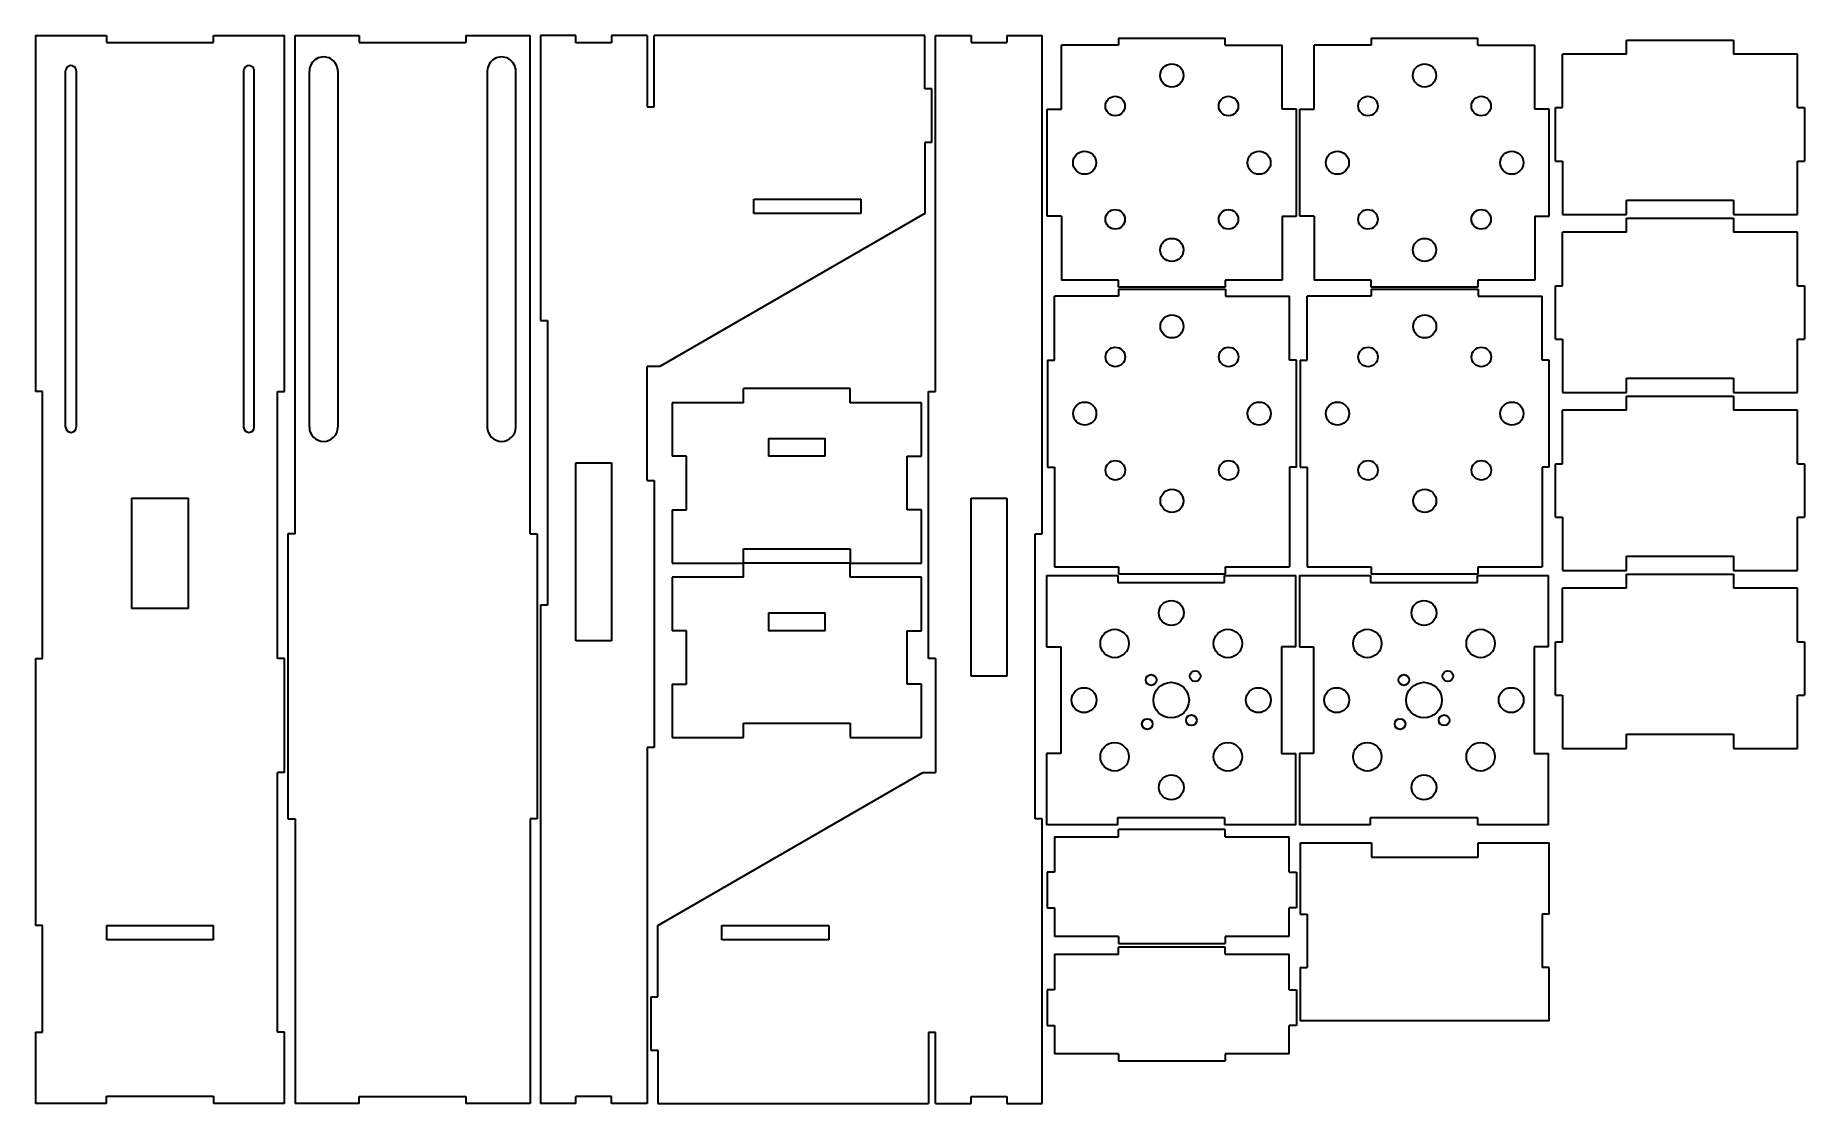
# Model space of a CAD drawing. Extents: x 23 to 520, y 449 to 749.
import ezdxf

# ---------------------------------------------------------------- set-up
doc = ezdxf.new("R2010")
doc.units = 0

msp = doc.modelspace()

# ---------------------------------------------------------------- linework, layer by layer
at = {"color": 7, "lineweight": 35}
for p, q in [((23.126385, 748.951904), (23.126385, 648.951904)), ((23.126385, 748.951904), (43.126385, 748.951904)), ((43.126385, 746.951904), (73.126389, 746.951904)), ((73.126389, 748.951904), (93.126389, 748.951904)), ((93.126389, 648.951904), (93.126389, 748.951904)), ((96.091095, 608.911011), (96.091095, 748.911011)), ((114.091095, 746.911011), (144.091095, 746.911011)), ((162.091095, 608.911011), (162.091095, 748.911011)), ((164.993591, 748.904236), (164.993591, 668.904236)), ((194.993591, 748.904236), (194.993591, 728.904236)), ((272.993591, 748.904236), (196.993591, 748.904236)), ((196.993591, 728.904236), (196.993591, 748.904236)), ((275.99115, 648.92218), (275.99115, 748.92218)), ((305.99115, 608.92218), (305.99115, 748.92218)), ((327.389343, 748.196106), (357.389343, 748.196106)), ((398.389343, 748.196106), (428.389343, 748.196106)), ((470.15741, 747.650818), (500.15741, 747.650818)), ((31.626385, 638.951904), (31.626385, 738.951904)), ((34.626385, 738.951904), (34.626385, 638.951904)), ((81.626389, 738.951904), (81.626389, 638.951904)), ((84.626389, 638.951904), (84.626389, 738.951904)), ((100.091095, 638.911011), (100.091095, 738.911011)), ((108.091095, 738.911011), (108.091095, 638.911011)), ((150.091095, 738.911011), (150.091095, 638.911011)), ((158.091095, 638.911011), (158.091095, 738.911011)), ((307.389343, 698.196106), (307.389343, 728.196106)), ((377.389343, 698.196106), (377.389343, 728.196106)), ((378.389343, 698.196106), (378.389343, 728.196106)), ((448.389343, 698.196106), (448.389343, 728.196106)), ((272.993591, 718.904236), (272.993591, 698.904236)), ((224.993591, 702.904236), (254.993591, 702.904236)), ((470.15741, 702.650818), (500.15741, 702.650818)), ((272.993591, 698.904236), (198.515411, 655.904236)), ((254.993591, 698.904236), (224.993591, 698.904236)), ((470.15741, 697.650818), (500.15741, 697.650818)), ((357.389343, 678.196106), (327.389343, 678.196106)), ((327.425018, 677.713257), (357.425018, 677.713257)), ((428.389343, 678.196106), (398.389343, 678.196106)), ((398.425018, 677.713257), (428.425018, 677.713257)), ((166.993591, 668.904236), (166.993591, 588.904236)), ((307.425018, 657.713257), (307.425018, 627.713257)), ((377.425018, 627.713257), (377.425018, 657.713257)), ((378.425018, 657.713257), (378.425018, 627.713257)), ((448.425018, 627.713257), (448.425018, 657.713257)), ((194.993591, 623.904236), (194.993591, 655.904236)), ((470.15741, 652.650818), (500.15741, 652.650818)), ((25.126385, 573.951904), (25.126385, 648.951904)), ((91.126389, 573.951904), (91.126389, 648.951904)), ((252.045425, 649.733948), (222.045425, 649.733948)), ((273.99115, 573.92218), (273.99115, 648.92218)), ((470.15741, 647.650818), (500.15741, 647.650818)), ((222.045425, 645.733948), (202.045425, 645.733948)), ((174.993591, 578.904236), (174.993591, 628.904236)), ((184.993591, 628.904236), (184.993591, 578.904236)), ((309.425018, 627.713257), (309.425018, 599.713257)), ((375.425018, 627.713257), (375.425018, 599.713257)), ((380.425018, 627.713257), (380.425018, 599.713257)), ((446.425018, 627.713257), (446.425018, 599.713257)), ((196.993591, 623.904236), (196.993591, 548.904236)), ((50.126385, 618.951904), (50.126385, 587.951904)), ((66.126389, 587.951904), (66.126389, 618.951904)), ((285.99115, 568.92218), (285.99115, 618.92218)), ((295.99115, 618.92218), (295.99115, 568.92218)), ((94.091095, 608.911011), (94.091095, 528.911011)), ((164.091095, 608.911011), (164.091095, 528.911011)), ((303.99115, 528.92218), (303.99115, 608.92218)), ((222.045425, 604.733948), (252.045425, 604.733948)), ((470.15741, 602.650818), (500.15741, 602.650818)), ((202.045425, 600.733948), (222.045425, 600.733948)), ((222.045425, 596.733948), (202.045425, 596.733948)), ((252.045425, 600.733948), (222.045425, 600.733948)), ((307.219604, 597.235107), (307.219604, 577.235107)), ((307.219604, 597.235107), (327.219604, 597.235107)), ((327.425018, 597.713257), (357.425018, 597.713257)), ((357.219604, 597.235107), (377.219604, 597.235107)), ((377.219604, 577.235107), (377.219604, 597.235107)), ((378.219604, 597.235107), (378.219604, 577.235107)), ((378.219604, 597.235107), (398.219604, 597.235107)), ((398.425018, 597.713257), (428.425018, 597.713257)), ((428.219604, 597.235107), (448.219604, 597.235107)), ((448.219604, 577.235107), (448.219604, 597.235107)), ((470.15741, 597.650818), (500.15741, 597.650818)), ((327.219604, 595.235107), (357.219604, 595.235107)), ((398.219604, 595.235107), (428.219604, 595.235107)), ((164.993591, 588.904236), (164.993591, 448.904236)), ((311.219604, 577.235107), (311.219604, 547.235107)), ((373.219604, 577.235107), (373.219604, 547.235107)), ((382.219604, 577.235107), (382.219604, 547.235107)), ((444.219604, 577.235107), (444.219604, 547.235107)), ((23.126385, 573.951904), (23.126385, 498.951874)), ((93.126389, 541.951904), (93.126389, 573.951904)), ((275.99115, 573.92218), (275.99115, 541.92218)), ((202.045425, 551.733948), (222.045425, 551.733948)), ((222.045425, 555.733948), (252.045425, 555.733948)), ((470.15741, 552.650818), (500.15741, 552.650818)), ((194.993591, 548.904236), (194.993591, 448.904236)), ((307.219604, 547.235107), (307.219604, 527.235107)), ((377.219604, 527.235107), (377.219604, 547.235107)), ((378.219604, 547.235107), (378.219604, 527.235107)), ((448.219604, 527.235107), (448.219604, 547.235107)), ((91.126389, 468.951874), (91.126389, 541.951904)), ((197.991135, 498.92218), (272.46933, 541.92218)), ((96.091095, 528.911011), (96.091095, 448.911011)), ((162.091095, 528.911011), (162.091095, 448.911011)), ((305.99115, 448.92218), (305.99115, 528.92218)), ((327.219604, 527.235107), (307.219604, 527.235107)), ((327.219604, 529.235107), (357.219604, 529.235107)), ((377.219604, 527.235107), (357.219604, 527.235107)), ((398.219604, 527.235107), (378.219604, 527.235107)), ((398.219604, 529.235107), (428.219604, 529.235107)), ((448.219604, 527.235107), (428.219604, 527.235107)), ((357.39035, 525.87793), (327.39035, 525.87793)), ((378.436005, 522.159485), (378.436005, 502.159485)), ((378.436005, 522.159485), (398.436005, 522.159485)), ((428.436005, 522.159485), (448.436005, 522.159485)), ((448.436005, 502.159485), (448.436005, 522.159485)), ((398.436005, 518.159485), (428.436005, 518.159485)), ((25.126385, 468.951874), (25.126385, 498.951874)), ((43.126385, 498.951874), (73.126389, 498.951874)), ((197.991135, 478.92218), (197.991135, 498.92218)), ((215.991135, 498.92218), (245.991135, 498.92218)), ((73.126389, 494.951874), (43.126385, 494.951874)), ((245.991135, 494.92218), (215.991135, 494.92218)), ((327.39035, 493.877899), (357.39035, 493.877899)), ((357.39035, 492.877899), (327.39035, 492.877899)), ((23.126385, 468.951874), (23.126385, 448.951874)), ((93.126389, 448.951874), (93.126389, 468.951874)), ((273.99115, 468.92218), (273.99115, 448.92218)), ((275.99115, 448.92218), (275.99115, 468.92218)), ((448.436005, 472.159485), (378.436005, 472.159485)), ((327.39035, 460.877899), (357.39035, 460.877899)), ((43.126385, 448.951874), (23.126385, 448.951874)), ((43.126385, 450.951874), (73.126389, 450.951874)), ((93.126389, 448.951874), (73.126389, 448.951874)), ((114.091095, 450.911011), (144.091095, 450.911011)), ((197.991135, 448.92218), (273.99115, 448.92218))]:
    msp.add_line(p, q, dxfattribs=at)
at = {"color": 7, "lineweight": 35, "ltscale": 0.05}
for p, q in [((43.126385, 748.951904), (43.126385, 746.951904)), ((73.126389, 746.951904), (73.126389, 748.951904)), ((114.091095, 748.911011), (114.091095, 746.911011)), ((144.091095, 748.911011), (144.091095, 746.911011)), ((174.993591, 746.904236), (174.993591, 748.904236)), ((184.993591, 748.904236), (184.993591, 746.904236)), ((285.99115, 748.92218), (285.99115, 746.92218)), ((295.99115, 748.92218), (295.99115, 746.92218)), ((327.389343, 748.196106), (327.389343, 746.196106)), ((357.389343, 746.196106), (357.389343, 748.196106)), ((398.389343, 748.196106), (398.389343, 746.196106)), ((428.389343, 746.196106), (428.389343, 748.196106)), ((274.993591, 733.904236), (272.993591, 733.904236)), ((194.993591, 728.904236), (196.993591, 728.904236)), ((450.15741, 728.650818), (452.15741, 728.650818)), ((518.15741, 728.650818), (520.15741, 728.650818)), ((274.993591, 718.904236), (272.993591, 718.904236)), ((450.15741, 713.650818), (452.15741, 713.650818)), ((518.15741, 713.650818), (520.15741, 713.650818)), ((327.389343, 678.196106), (327.389343, 680.196106)), ((327.425018, 677.713257), (327.425018, 675.713257)), ((357.389343, 680.196106), (357.389343, 678.196106)), ((357.425018, 677.713257), (357.425018, 675.713257)), ((398.389343, 678.196106), (398.389343, 680.196106)), ((398.425018, 677.713257), (398.425018, 675.713257)), ((428.389343, 680.196106), (428.389343, 678.196106)), ((428.425018, 677.713257), (428.425018, 675.713257)), ((450.15741, 678.650818), (452.15741, 678.650818)), ((518.15741, 678.650818), (520.15741, 678.650818)), ((164.993591, 668.904236), (166.993591, 668.904236)), ((450.15741, 663.650818), (452.15741, 663.650818)), ((518.15741, 663.650818), (520.15741, 663.650818)), ((307.425018, 657.713257), (309.425018, 657.713257)), ((377.425018, 657.713257), (375.425018, 657.713257)), ((378.425018, 657.713257), (380.425018, 657.713257)), ((448.425018, 657.713257), (446.425018, 657.713257)), ((25.126385, 648.951904), (23.126385, 648.951904)), ((91.126389, 648.951904), (93.126389, 648.951904)), ((273.99115, 648.92218), (275.99115, 648.92218)), ((307.425018, 627.713257), (309.425018, 627.713257)), ((377.425018, 627.713257), (375.425018, 627.713257)), ((378.425018, 627.713257), (380.425018, 627.713257)), ((448.425018, 627.713257), (446.425018, 627.713257)), ((450.15741, 628.650818), (452.15741, 628.650818)), ((518.15741, 628.650818), (520.15741, 628.650818)), ((194.993591, 623.904236), (196.993591, 623.904236)), ((450.15741, 613.650818), (452.15741, 613.650818)), ((518.15741, 613.650818), (520.15741, 613.650818)), ((96.091095, 608.911011), (94.091095, 608.911011)), ((162.091095, 608.911011), (164.091095, 608.911011)), ((303.99115, 608.92218), (305.99115, 608.92218)), ((327.219604, 597.235107), (327.219604, 595.235107)), ((327.425018, 599.713257), (327.425018, 597.713257)), ((357.219604, 595.235107), (357.219604, 597.235107)), ((357.425018, 597.713257), (357.425018, 599.713257)), ((398.219604, 597.235107), (398.219604, 595.235107)), ((398.425018, 599.713257), (398.425018, 597.713257)), ((428.219604, 595.235107), (428.219604, 597.235107)), ((428.425018, 597.713257), (428.425018, 599.713257)), ((166.993591, 588.904236), (164.993591, 588.904236)), ((450.15741, 578.650818), (452.15741, 578.650818)), ((518.15741, 578.650818), (520.15741, 578.650818)), ((23.126385, 573.951904), (25.126385, 573.951904)), ((93.126389, 573.951904), (91.126389, 573.951904)), ((275.99115, 573.92218), (273.99115, 573.92218)), ((450.15741, 563.650818), (452.15741, 563.650818)), ((518.15741, 563.650818), (520.15741, 563.650818)), ((196.993591, 548.904236), (194.993591, 548.904236)), ((93.126389, 541.951904), (91.126389, 541.951904)), ((94.091095, 528.911011), (96.091095, 528.911011)), ((164.091095, 528.911011), (162.091095, 528.911011)), ((305.99115, 528.92218), (303.99115, 528.92218)), ((327.219604, 527.235107), (327.219604, 529.235107)), ((357.219604, 529.235107), (357.219604, 527.235107)), ((398.219604, 527.235107), (398.219604, 529.235107)), ((428.219604, 529.235107), (428.219604, 527.235107)), ((327.39035, 523.87793), (327.39035, 525.87793)), ((357.39035, 523.87793), (357.39035, 525.87793)), ((309.39035, 513.87793), (307.39035, 513.87793)), ((375.39035, 513.87793), (377.39035, 513.87793)), ((307.39035, 503.877899), (309.39035, 503.877899)), ((377.39035, 503.877899), (375.39035, 503.877899)), ((378.436005, 502.159485), (380.436005, 502.159485)), ((448.436005, 502.159485), (446.436005, 502.159485)), ((25.126385, 498.951874), (23.126385, 498.951874)), ((327.39035, 495.877899), (327.39035, 493.877899)), ((327.39035, 490.877899), (327.39035, 492.877899)), ((357.39035, 495.877899), (357.39035, 493.877899)), ((357.39035, 490.877899), (357.39035, 492.877899)), ((378.436005, 487.159485), (380.436005, 487.159485)), ((448.436005, 487.159485), (446.436005, 487.159485)), ((195.991135, 478.92218), (197.991135, 478.92218)), ((309.39035, 480.877899), (307.39035, 480.877899)), ((375.39035, 480.877899), (377.39035, 480.877899)), ((23.126385, 468.951874), (25.126385, 468.951874)), ((93.126389, 468.951874), (91.126389, 468.951874)), ((275.99115, 468.92218), (273.99115, 468.92218)), ((307.39035, 470.877899), (309.39035, 470.877899)), ((377.39035, 470.877899), (375.39035, 470.877899)), ((195.991135, 463.92218), (197.991135, 463.92218)), ((327.39035, 462.877899), (327.39035, 460.877899)), ((357.39035, 462.877899), (357.39035, 460.877899)), ((43.126385, 448.951874), (43.126385, 450.951874)), ((73.126389, 450.951874), (73.126389, 448.951874)), ((114.091095, 448.911011), (114.091095, 450.911011)), ((144.091095, 450.911011), (144.091095, 448.911011)), ((174.993591, 448.904236), (174.993591, 450.904236)), ((184.993591, 448.904236), (184.993591, 450.904236)), ((285.99115, 448.92218), (285.99115, 450.92218)), ((295.99115, 450.92218), (295.99115, 448.92218))]:
    msp.add_line(p, q, dxfattribs=at)
at = {"color": 7, "lineweight": 35, "ltscale": 0.45}
for p, q in [((96.091095, 748.911011), (114.091095, 748.911011)), ((144.091095, 748.911011), (162.091095, 748.911011)), ((311.389343, 728.196106), (311.389343, 746.196106)), ((373.389343, 728.196106), (373.389343, 746.196106)), ((382.389343, 728.196106), (382.389343, 746.196106)), ((444.389343, 728.196106), (444.389343, 746.196106)), ((470.15741, 743.650818), (452.15741, 743.650818)), ((518.15741, 743.650818), (500.15741, 743.650818)), ((311.389343, 698.196106), (311.389343, 680.196106)), ((373.389343, 698.196106), (373.389343, 680.196106)), ((382.389343, 698.196106), (382.389343, 680.196106)), ((444.389343, 698.196106), (444.389343, 680.196106)), ((452.15741, 698.650818), (470.15741, 698.650818)), ((500.15741, 698.650818), (518.15741, 698.650818)), ((470.15741, 693.650818), (452.15741, 693.650818)), ((518.15741, 693.650818), (500.15741, 693.650818)), ((327.425018, 675.713257), (309.425018, 675.713257)), ((309.425018, 657.713257), (309.425018, 675.713257)), ((357.425018, 675.713257), (375.425018, 675.713257)), ((375.425018, 657.713257), (375.425018, 675.713257)), ((398.425018, 675.713257), (380.425018, 675.713257)), ((380.425018, 657.713257), (380.425018, 675.713257)), ((428.425018, 675.713257), (446.425018, 675.713257)), ((446.425018, 657.713257), (446.425018, 675.713257)), ((452.15741, 648.650818), (470.15741, 648.650818)), ((500.15741, 648.650818), (518.15741, 648.650818)), ((470.15741, 643.650818), (452.15741, 643.650818)), ((518.15741, 643.650818), (500.15741, 643.650818)), ((309.425018, 599.713257), (327.425018, 599.713257)), ((357.425018, 599.713257), (375.425018, 599.713257)), ((380.425018, 599.713257), (398.425018, 599.713257)), ((428.425018, 599.713257), (446.425018, 599.713257)), ((452.15741, 598.650818), (470.15741, 598.650818)), ((500.15741, 598.650818), (518.15741, 598.650818)), ((470.15741, 593.650818), (452.15741, 593.650818)), ((518.15741, 593.650818), (500.15741, 593.650818)), ((452.15741, 548.650818), (470.15741, 548.650818)), ((500.15741, 548.650818), (518.15741, 548.650818)), ((309.39035, 523.87793), (327.39035, 523.87793)), ((357.39035, 523.87793), (375.39035, 523.87793)), ((327.39035, 495.877899), (309.39035, 495.877899)), ((375.39035, 495.877899), (357.39035, 495.877899)), ((309.39035, 490.877899), (327.39035, 490.877899)), ((357.39035, 490.877899), (375.39035, 490.877899)), ((327.39035, 462.877899), (309.39035, 462.877899)), ((375.39035, 462.877899), (357.39035, 462.877899)), ((114.091095, 448.911011), (96.091095, 448.911011)), ((162.091095, 448.911011), (144.091095, 448.911011))]:
    msp.add_line(p, q, dxfattribs=at)
at = {"color": 7, "lineweight": 35, "ltscale": 0.25}
for p, q in [((174.993591, 748.904236), (164.993591, 748.904236)), ((184.993591, 746.904236), (174.993591, 746.904236)), ((194.993591, 748.904236), (184.993591, 748.904236)), ((275.99115, 748.92218), (285.99115, 748.92218)), ((285.99115, 746.92218), (295.99115, 746.92218)), ((295.99115, 748.92218), (305.99115, 748.92218)), ((174.993591, 628.904236), (184.993591, 628.904236)), ((285.99115, 618.92218), (295.99115, 618.92218)), ((184.993591, 578.904236), (174.993591, 578.904236)), ((295.99115, 568.92218), (285.99115, 568.92218)), ((309.39035, 523.87793), (309.39035, 513.87793)), ((375.39035, 513.87793), (375.39035, 523.87793)), ((309.39035, 490.877899), (309.39035, 480.877899)), ((375.39035, 480.877899), (375.39035, 490.877899)), ((307.39035, 480.877899), (307.39035, 470.877899)), ((377.39035, 480.877899), (377.39035, 470.877899)), ((174.993591, 448.904236), (164.993591, 448.904236)), ((184.993591, 450.904236), (174.993591, 450.904236)), ((194.993591, 448.904236), (184.993591, 448.904236)), ((275.99115, 448.92218), (285.99115, 448.92218)), ((285.99115, 450.92218), (295.99115, 450.92218)), ((295.99115, 448.92218), (305.99115, 448.92218))]:
    msp.add_line(p, q, dxfattribs=at)
at = {"color": 7, "lineweight": 35, "ltscale": 0.375}
for p, q in [((272.993591, 733.904236), (272.993591, 748.904236)), ((452.15741, 728.650818), (452.15741, 743.650818)), ((518.15741, 728.650818), (518.15741, 743.650818)), ((274.993591, 718.904236), (274.993591, 733.904236)), ((450.15741, 713.650818), (450.15741, 728.650818)), ((520.15741, 728.650818), (520.15741, 713.650818)), ((452.15741, 713.650818), (452.15741, 698.650818)), ((518.15741, 698.650818), (518.15741, 713.650818)), ((452.15741, 678.650818), (452.15741, 693.650818)), ((518.15741, 678.650818), (518.15741, 693.650818)), ((450.15741, 663.650818), (450.15741, 678.650818)), ((520.15741, 678.650818), (520.15741, 663.650818)), ((452.15741, 663.650818), (452.15741, 648.650818)), ((518.15741, 648.650818), (518.15741, 663.650818)), ((202.045425, 645.733948), (202.045425, 630.733948)), ((272.04541, 630.733948), (272.04541, 645.733948)), ((452.15741, 628.650818), (452.15741, 643.650818)), ((518.15741, 628.650818), (518.15741, 643.650818)), ((206.045425, 615.733948), (206.045425, 630.733948)), ((268.04541, 615.733948), (268.04541, 630.733948)), ((450.15741, 613.650818), (450.15741, 628.650818)), ((520.15741, 628.650818), (520.15741, 613.650818)), ((202.045425, 615.733948), (202.045425, 600.733948)), ((272.04541, 600.733948), (272.04541, 615.733948)), ((452.15741, 613.650818), (452.15741, 598.650818)), ((518.15741, 598.650818), (518.15741, 613.650818)), ((202.045425, 596.733948), (202.045425, 581.733948)), ((272.04541, 581.733948), (272.04541, 596.733948)), ((452.15741, 578.650818), (452.15741, 593.650818)), ((518.15741, 578.650818), (518.15741, 593.650818)), ((206.045425, 566.733948), (206.045425, 581.733948)), ((268.04541, 566.733948), (268.04541, 581.733948)), ((450.15741, 563.650818), (450.15741, 578.650818)), ((520.15741, 578.650818), (520.15741, 563.650818)), ((202.045425, 566.733948), (202.045425, 551.733948)), ((272.04541, 551.733948), (272.04541, 566.733948)), ((452.15741, 563.650818), (452.15741, 548.650818)), ((518.15741, 548.650818), (518.15741, 563.650818)), ((380.436005, 502.159485), (380.436005, 487.159485)), ((446.436005, 502.159485), (446.436005, 487.159485)), ((378.436005, 487.159485), (378.436005, 472.159485)), ((448.436005, 472.159485), (448.436005, 487.159485)), ((195.991135, 478.92218), (195.991135, 463.92218)), ((197.991135, 463.92218), (197.991135, 448.92218))]:
    msp.add_line(p, q, dxfattribs=at)
at = {"color": 7, "lineweight": 35, "ltscale": 0.4}
for p, q in [((327.389343, 746.196106), (311.389343, 746.196106)), ((357.389343, 746.196106), (373.389343, 746.196106)), ((398.389343, 746.196106), (382.389343, 746.196106)), ((428.389343, 746.196106), (444.389343, 746.196106)), ((327.389343, 680.196106), (311.389343, 680.196106)), ((373.389343, 680.196106), (357.389343, 680.196106)), ((398.389343, 680.196106), (382.389343, 680.196106)), ((444.389343, 680.196106), (428.389343, 680.196106)), ((229.045425, 635.733948), (245.045425, 635.733948)), ((245.045425, 630.733948), (229.045425, 630.733948)), ((50.126385, 618.951904), (66.126389, 618.951904)), ((66.126389, 587.951904), (50.126385, 587.951904)), ((229.045425, 586.733948), (245.045425, 586.733948)), ((245.045425, 581.733948), (229.045425, 581.733948))]:
    msp.add_line(p, q, dxfattribs=at)
at = {"color": 7, "lineweight": 35, "ltscale": 0.1}
for p, q in [((470.15741, 743.650818), (470.15741, 747.650818)), ((500.15741, 747.650818), (500.15741, 743.650818)), ((307.389343, 728.196106), (311.389343, 728.196106)), ((377.389343, 728.196106), (373.389343, 728.196106)), ((378.389343, 728.196106), (382.389343, 728.196106)), ((448.389343, 728.196106), (444.389343, 728.196106)), ((224.993591, 698.904236), (224.993591, 702.904236)), ((254.993591, 702.904236), (254.993591, 698.904236)), ((470.15741, 698.650818), (470.15741, 702.650818)), ((500.15741, 702.650818), (500.15741, 698.650818)), ((311.389343, 698.196106), (307.389343, 698.196106)), ((373.389343, 698.196106), (377.389343, 698.196106)), ((382.389343, 698.196106), (378.389343, 698.196106)), ((444.389343, 698.196106), (448.389343, 698.196106)), ((470.15741, 693.650818), (470.15741, 697.650818)), ((500.15741, 697.650818), (500.15741, 693.650818)), ((470.15741, 648.650818), (470.15741, 652.650818)), ((500.15741, 652.650818), (500.15741, 648.650818)), ((222.045425, 645.733948), (222.045425, 649.733948)), ((252.045425, 645.733948), (252.045425, 649.733948)), ((470.15741, 643.650818), (470.15741, 647.650818)), ((500.15741, 647.650818), (500.15741, 643.650818)), ((206.045425, 630.733948), (202.045425, 630.733948)), ((268.04541, 630.733948), (272.04541, 630.733948)), ((202.045425, 615.733948), (206.045425, 615.733948)), ((272.04541, 615.733948), (268.04541, 615.733948)), ((222.045425, 600.733948), (222.045425, 604.733948)), ((252.045425, 604.733948), (252.045425, 600.733948)), ((470.15741, 598.650818), (470.15741, 602.650818)), ((500.15741, 602.650818), (500.15741, 598.650818)), ((222.045425, 596.733948), (222.045425, 600.733948)), ((252.045425, 596.733948), (252.045425, 600.733948)), ((470.15741, 593.650818), (470.15741, 597.650818)), ((500.15741, 597.650818), (500.15741, 593.650818)), ((206.045425, 581.733948), (202.045425, 581.733948)), ((268.04541, 581.733948), (272.04541, 581.733948)), ((307.219604, 577.235107), (311.219604, 577.235107)), ((377.219604, 577.235107), (373.219604, 577.235107)), ((378.219604, 577.235107), (382.219604, 577.235107)), ((448.219604, 577.235107), (444.219604, 577.235107)), ((202.045425, 566.733948), (206.045425, 566.733948)), ((272.04541, 566.733948), (268.04541, 566.733948)), ((222.045425, 551.733948), (222.045425, 555.733948)), ((252.045425, 555.733948), (252.045425, 551.733948)), ((470.15741, 548.650818), (470.15741, 552.650818)), ((500.15741, 552.650818), (500.15741, 548.650818)), ((311.219604, 547.235107), (307.219604, 547.235107)), ((373.219604, 547.235107), (377.219604, 547.235107)), ((382.219604, 547.235107), (378.219604, 547.235107)), ((444.219604, 547.235107), (448.219604, 547.235107)), ((398.436005, 522.159485), (398.436005, 518.159485)), ((428.436005, 518.159485), (428.436005, 522.159485)), ((43.126385, 498.951874), (43.126385, 494.951874)), ((73.126389, 494.951874), (73.126389, 498.951874)), ((215.991135, 494.92218), (215.991135, 498.92218)), ((245.991135, 498.92218), (245.991135, 494.92218))]:
    msp.add_line(p, q, dxfattribs=at)
at = {"color": 7, "lineweight": 35, "ltscale": 0.088046}
for p, q in [((198.515411, 655.904236), (194.993591, 655.904236)), ((272.46933, 541.92218), (275.99115, 541.92218))]:
    msp.add_line(p, q, dxfattribs=at)
at = {"color": 7, "lineweight": 35, "ltscale": 0.5}
for p, q in [((272.04541, 645.733948), (252.045425, 645.733948)), ((252.045425, 600.733948), (272.04541, 600.733948)), ((272.04541, 596.733948), (252.045425, 596.733948)), ((252.045425, 551.733948), (272.04541, 551.733948))]:
    msp.add_line(p, q, dxfattribs=at)
at = {"color": 7, "lineweight": 35, "ltscale": 0.125}
for p, q in [((229.045425, 635.733948), (229.045425, 630.733948)), ((245.045425, 630.733948), (245.045425, 635.733948)), ((229.045425, 586.733948), (229.045425, 581.733948)), ((245.045425, 581.733948), (245.045425, 586.733948))]:
    msp.add_line(p, q, dxfattribs=at)
at = {"color": 7, "lineweight": 35, "ltscale": 0.250001}
for p, q in [((307.39035, 513.87793), (307.39035, 503.877899)), ((377.39035, 513.87793), (377.39035, 503.877899))]:
    msp.add_line(p, q, dxfattribs=at)
at = {"color": 7, "lineweight": 35, "ltscale": 0.2}
for p, q in [((309.39035, 503.877899), (309.39035, 495.877899)), ((375.39035, 495.877899), (375.39035, 503.877899)), ((309.39035, 470.877899), (309.39035, 462.877899)), ((375.39035, 462.877899), (375.39035, 470.877899))]:
    msp.add_line(p, q, dxfattribs=at)
at = {"color": 7, "lineweight": 35}
for centre, radius in [((342.389343, 737.696106), 3.25), ((413.389343, 737.696106), 3.25), ((326.479431, 729.106018), 2.75), ((358.299255, 729.106018), 2.75), ((397.479431, 729.106018), 2.75), ((429.299255, 729.106018), 2.75), ((317.889343, 713.196106), 3.25), ((366.889343, 713.196106), 3.25), ((388.889343, 713.196106), 3.25), ((437.889343, 713.196106), 3.25), ((326.479431, 697.286194), 2.75), ((358.299255, 697.286194), 2.75), ((397.479431, 697.286194), 2.75), ((429.299255, 697.286194), 2.75), ((342.389343, 688.696106), 3.25), ((413.389343, 688.696106), 3.25), ((342.425018, 667.213257), 3.25), ((413.425018, 667.213257), 3.25), ((326.515106, 658.623169), 2.75), ((358.33493, 658.623169), 2.75), ((397.515106, 658.623169), 2.75), ((429.33493, 658.623169), 2.75), ((317.925018, 642.713257), 3.25), ((366.925018, 642.713257), 3.25), ((388.925018, 642.713257), 3.25), ((437.925018, 642.713257), 3.25), ((326.515106, 626.803345), 2.75), ((358.33493, 626.803345), 2.75), ((397.515106, 626.803345), 2.75), ((429.33493, 626.803345), 2.75), ((342.425018, 618.213257), 3.25), ((413.425018, 618.213257), 3.25), ((342.219604, 586.735107), 3.5), ((413.219604, 586.735107), 3.5), ((326.309692, 578.14502), 4), ((358.129517, 578.14502), 4), ((397.309692, 578.14502), 4), ((429.129517, 578.14502), 4), ((336.562744, 567.891968), 1.5), ((342.219604, 562.235107), 5), ((348.937134, 568.952637), 1.5), ((407.562744, 567.891968), 1.5), ((413.219604, 562.235107), 5), ((419.937134, 568.952637), 1.5), ((317.719604, 562.235107), 3.5), ((366.719604, 562.235107), 3.5), ((388.719604, 562.235107), 3.5), ((437.719604, 562.235107), 3.5), ((335.502075, 555.517578), 1.5), ((347.876465, 556.578247), 1.5), ((406.502075, 555.517578), 1.5), ((418.876465, 556.578247), 1.5), ((326.309692, 546.325195), 4), ((358.129517, 546.325195), 4), ((397.309692, 546.325195), 4), ((429.129517, 546.325195), 4), ((342.219604, 537.735107), 3.5), ((413.219604, 537.735107), 3.5)]:
    msp.add_circle(centre, radius, dxfattribs=at)
for centre, radius, start, end in [((104.091095, 738.911011), 4, 0, 180.000005), ((154.091095, 738.911011), 4, 0, 180.000005), ((33.126385, 738.951904), 1.5, 0, 180.000005), ((83.126389, 738.951904), 1.5, 0, 180.000005), ((33.126385, 638.951904), 1.5, 180.000005, 360), ((83.126389, 638.951904), 1.5, 180.000005, 360), ((104.091095, 638.911011), 4, 180.000005, 360), ((154.091095, 638.911011), 4, 180.000005, 360)]:
    msp.add_arc(centre, radius, start, end, dxfattribs=at)

doc.saveas('drawing.dxf')
